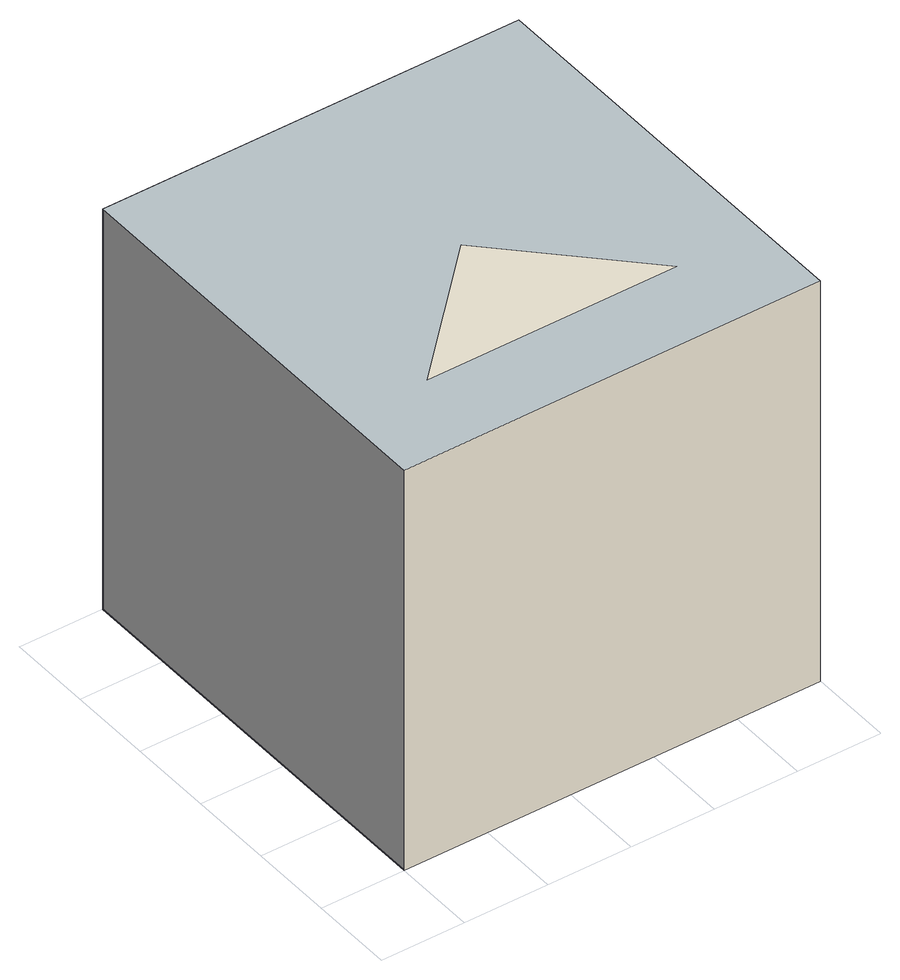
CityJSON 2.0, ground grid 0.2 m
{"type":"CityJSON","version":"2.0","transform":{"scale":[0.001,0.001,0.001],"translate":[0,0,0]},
"CityObjects":{
"object1":{"type":"GenericCityObject","geometry":[{"type":"MultiSurface","lod":"1","boundaries":[[[0,1,2,3],[4,5,6],[7,8,9],[10,11,12]],[[13,14,15,16]],[[13,16,1,0]],[[16,15,2,1]],[[15,14,3,2]],[[14,13,0,3]],[[6,5,4]]],"semantics":{"surfaces":[{"type":"WallSurface","on_footprint_edge":false},{"type":"RoofSurface"},{"type":"GroundSurface"},{"type":"WallSurface","on_footprint_edge":true}],"values":[null,0,0,1,0,2,3]}}]}
},
"vertices":[
[0,0,1000],[1000,0,1000],[1000,1000,1000],[0,1000,1000],[500,500,1000],[800,200,1000],[200,200,1000],[500,450,1000],[700,250,1000],[300,250,1000],[500,350,1000],[550,300,1000],[450,300,1000],[0,0,0],[0,1000,0],[1000,1000,0],[1000,0,0]
]}
